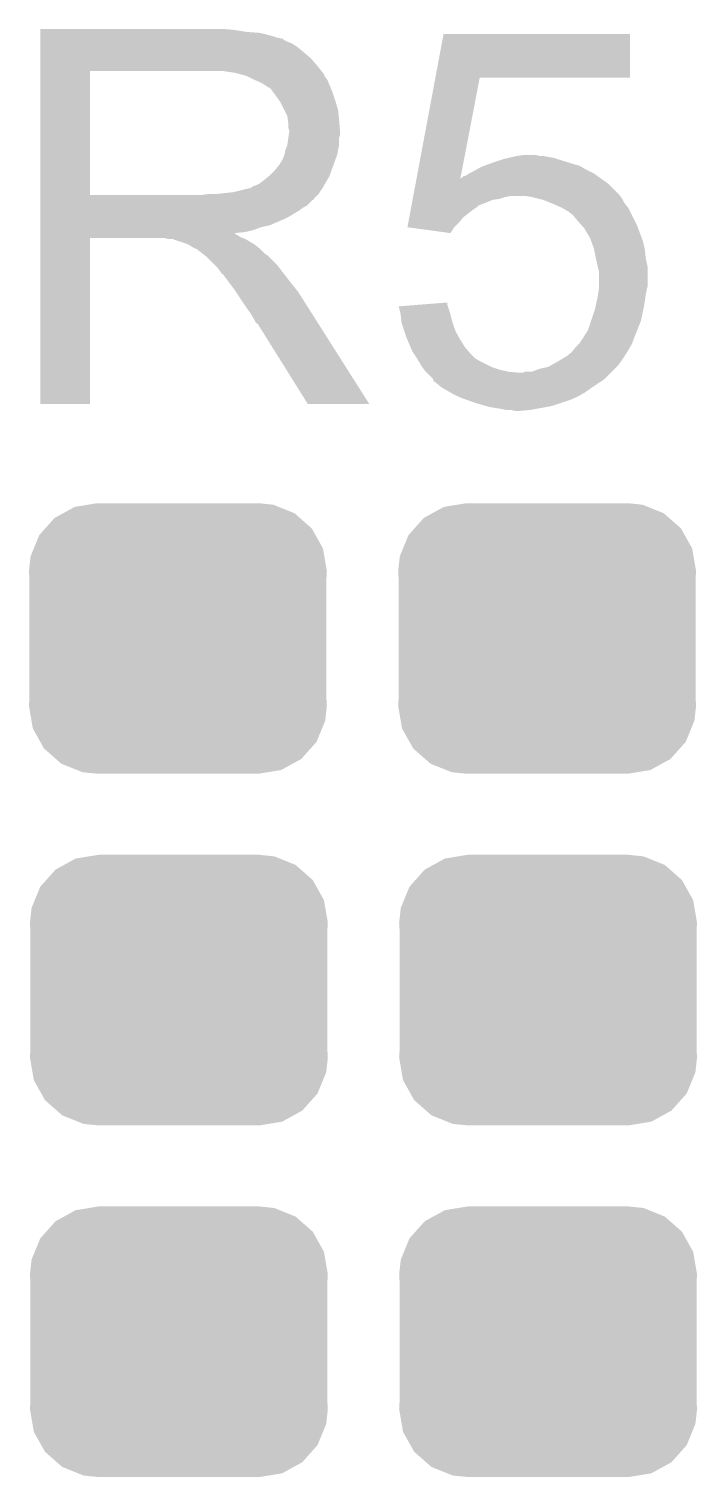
# Model space of a CAD drawing. Extents: x -1.3 to 24.2, y -3.9 to 53.4.
# Drawn here: x 3.324 to 5.061, y 40.187 to 43.952 of the extents above; entities that cross this region are included whole.
import ezdxf

# ---------------------------------------------------------------- set-up
doc = ezdxf.new("R2010")
doc.units = 0
doc.layers.get('0').update_dxf_attribs({"linetype": 'CONTINUOUS'})
doc.layers.add('LIGHT_RANGER_14CLICK_V101_GTO', color=9, linetype='CONTINUOUS')
doc.layers.add('LIGHT_RANGER_14CLICK_V101_GTS', color=11, linetype='CONTINUOUS')

# ---------------------------------------------------------------- blocks, each defined once
blk = doc.blocks.new('CUSTOM_44')
for points in [[(-0.298526, 0.325596), (-0.268438, 0.342124), (0.30335, 0.325596), (0.2622, 0.342124)], [(-0.268438, 0.342124), (-0.233628, 0.347838), (0.2622, 0.342124), (0.247972, 0.347838)], [(-0.233628, 0.347838), (-0.20955, 0.35179), (0.247972, 0.347838), (0.20955, 0.35179)], [(-0.34504, 0.286174), (-0.320744, 0.31339), (0.348152, 0.286174), (0.317222, 0.31339)], [(-0.320744, 0.31339), (-0.298526, 0.325596), (0.317222, 0.31339), (0.30335, 0.325596)], [(-0.37475, 0.234078), (-0.360486, 0.26887), (0.377262, 0.234078), (0.357822, 0.26887)], [(-0.360486, 0.26887), (-0.34504, 0.286174), (0.357822, 0.26887), (0.348152, 0.286174)], [(-0.383124, 0.213652), (-0.37475, 0.234078), (0.380766, 0.213652), (0.377262, 0.234078)], [(-0.38735, 0.17526), (-0.383124, 0.213652), (0.38735, 0.17526), (0.380766, 0.213652)], [(-0.38608, 0.154124), (-0.38735, 0.17526), (0.38608, 0.154124), (0.38735, 0.17526)], [(-0.38608, -0.154124), (-0.38608, 0.154124), (0.38608, -0.154124), (0.38608, 0.154124)], [(-0.38735, -0.17526), (-0.38608, -0.154124), (0.38735, -0.17526), (0.38608, -0.154124)], [(-0.380764, -0.213652), (-0.38735, -0.17526), (0.383124, -0.213652), (0.38735, -0.17526)], [(-0.377262, -0.234078), (-0.380764, -0.213652), (0.374748, -0.234078), (0.383124, -0.213652)], [(-0.35782, -0.26887), (-0.377262, -0.234078), (0.360486, -0.26887), (0.374748, -0.234078)], [(-0.348152, -0.286174), (-0.35782, -0.26887), (0.345038, -0.286174), (0.360486, -0.26887)], [(-0.31722, -0.31339), (-0.348152, -0.286174), (0.320744, -0.31339), (0.345038, -0.286174)], [(-0.30335, -0.325596), (-0.31722, -0.31339), (0.298524, -0.325596), (0.320744, -0.31339)], [(-0.262198, -0.342124), (-0.30335, -0.325596), (0.268438, -0.342124), (0.298524, -0.325596)], [(-0.247972, -0.347838), (-0.262198, -0.342124), (0.233626, -0.347838), (0.268438, -0.342124)], [(-0.20955, -0.35179), (-0.247972, -0.347838), (0.20955, -0.35179), (0.233626, -0.347838)]]:
    blk.add_solid(points)

msp = doc.modelspace()

# ---------------------------------------------------------------- linework, layer by layer
at = {"layer": 'LIGHT_RANGER_14CLICK_V101_GTO'}
for points in [[(3.352822, 43.94962), (3.352824, 43.95216), (3.85826, 43.94962), (3.83032, 43.95216)], [(3.352822, 43.94454), (3.352822, 43.94962), (3.888738, 43.94454), (3.85826, 43.94962)], [(3.352822, 43.942), (3.352822, 43.94454), (3.9243, 43.942), (3.888738, 43.94454)], [(3.352822, 43.93438), (3.352822, 43.942), (3.954778, 43.93438), (3.9243, 43.942)], [(3.352822, 43.9293), (3.352822, 43.93438), (3.970022, 43.9293), (3.954778, 43.93438)], [(3.352822, 43.92676), (3.352822, 43.9293), (3.982722, 43.92676), (3.970022, 43.9293)], [(3.352822, 43.926736), (3.352822, 43.92676), (3.98526, 43.926736), (3.982722, 43.92676)], [(3.352822, 43.924214), (3.352822, 43.926736), (3.985276, 43.924214), (3.98526, 43.926736)], [(3.352822, 43.91914), (3.352822, 43.924214), (3.99542, 43.91914), (3.985276, 43.924214)], [(3.352822, 43.914058), (3.352822, 43.91914), (4.008122, 43.914058), (3.99542, 43.91914)], [(3.352822, 43.9039), (3.352822, 43.914058), (4.02336, 43.9039), (4.008122, 43.914058)], [(4.380476, 43.82516), (4.401834, 43.939436), (4.886936, 43.82516), (4.88696, 43.939436)], [(4.401834, 43.939436), (4.40184, 43.93946), (4.88696, 43.939436), (4.40184, 43.93946)], [(3.35282, 43.855642), (3.352822, 43.87596), (4.07416, 43.855642), (4.056382, 43.87596)], [(3.352822, 43.8912), (3.352822, 43.9039), (4.0386, 43.8912), (4.02336, 43.9039)], [(3.352822, 43.87596), (3.352822, 43.8912), (4.056382, 43.87596), (4.0386, 43.8912)], [(3.352812, 43.520382), (3.35282, 43.84292), (3.48234, 43.520382), (3.482342, 43.84292)], [(3.35282, 43.84294), (3.35282, 43.855642), (4.084038, 43.84294), (4.07416, 43.855642)], [(3.35282, 43.84292), (3.35282, 43.84294), (3.482342, 43.84292), (3.78968, 43.84294)], [(3.860802, 43.83786), (3.827782, 43.84294), (4.08799, 43.83786), (4.084038, 43.84294)], [(3.879436, 43.832778), (3.860802, 43.83786), (4.09194, 43.832778), (4.08799, 43.83786)], [(3.88874, 43.83024), (3.879436, 43.832778), (4.091944, 43.83024), (4.09194, 43.832778)], [(3.888752, 43.830234), (3.88874, 43.83024), (4.091944, 43.830234), (4.091944, 43.83024)], [(3.909056, 43.820082), (3.888752, 43.830234), (4.09956, 43.820082), (4.091944, 43.830234)], [(3.90906, 43.82008), (3.909056, 43.820082), (4.099562, 43.82008), (4.09956, 43.820082)], [(3.92684, 43.81246), (3.90906, 43.82008), (4.10261, 43.81246), (4.099562, 43.82008)], [(3.93531, 43.80738), (3.92684, 43.81246), (4.10464, 43.80738), (4.10261, 43.81246)], [(3.93954, 43.804842), (3.93531, 43.80738), (4.105728, 43.804842), (4.10464, 43.80738)], [(3.947164, 43.79976), (3.93954, 43.804842), (4.107906, 43.79976), (4.105728, 43.804842)], [(3.949704, 43.799752), (3.947164, 43.79976), (4.10791, 43.799752), (4.107906, 43.79976)], [(3.95732, 43.7896), (3.949704, 43.799752), (4.11226, 43.7896), (4.10791, 43.799752)], [(4.331578, 43.563546), (4.380472, 43.82514), (4.445494, 43.563546), (4.495796, 43.82514)], [(4.380472, 43.82514), (4.380476, 43.82516), (4.495796, 43.82514), (4.886936, 43.82516)], [(3.96494, 43.77944), (3.95732, 43.7896), (4.115648, 43.77944), (4.11226, 43.7896)], [(3.974012, 43.76674), (3.96494, 43.77944), (4.11988, 43.76674), (4.115648, 43.77944)], [(3.97764, 43.761658), (3.974012, 43.76674), (4.121406, 43.761658), (4.11988, 43.76674)], [(3.9878, 43.741338), (3.97764, 43.761658), (4.1275, 43.741338), (4.121406, 43.761658)], [(3.99542, 43.726096), (3.9878, 43.741338), (4.129026, 43.726096), (4.1275, 43.741338)], [(3.996872, 43.71594), (3.99542, 43.726096), (4.13004, 43.71594), (4.129026, 43.726096)], [(3.99796, 43.708318), (3.996872, 43.71594), (4.130676, 43.708318), (4.13004, 43.71594)], [(3.997962, 43.695618), (3.99796, 43.708318), (4.131734, 43.695618), (4.130676, 43.708318)], [(4.0005, 43.687996), (3.997962, 43.695618), (4.13237, 43.687996), (4.131734, 43.695618)], [(3.999046, 43.675296), (4.0005, 43.68546), (4.132578, 43.675296), (4.132578, 43.68546)], [(4.0005, 43.685462), (4.0005, 43.687996), (4.13258, 43.685462), (4.13237, 43.687996)], [(4.0005, 43.68546), (4.0005, 43.685462), (4.132578, 43.68546), (4.13258, 43.685462)], [(3.99034, 43.637198), (3.995418, 43.649898), (4.127498, 43.637198), (4.13004, 43.649898)], [(3.995418, 43.649898), (3.99832, 43.670216), (4.13004, 43.649898), (4.13004, 43.670216)], [(3.99832, 43.670216), (3.999046, 43.675296), (4.13004, 43.670216), (4.132578, 43.675296)], [(3.97764, 43.604178), (3.982718, 43.611798), (4.117568, 43.604178), (4.120338, 43.611798)], [(3.982718, 43.611798), (3.987798, 43.624498), (4.120338, 43.611798), (4.124956, 43.624498)], [(3.987798, 43.6245), (3.99034, 43.637198), (4.124958, 43.6245), (4.127498, 43.637198)], [(3.987798, 43.624498), (3.987798, 43.6245), (4.124956, 43.624498), (4.124958, 43.6245)], [(4.52882, 43.60418), (4.551684, 43.6118), (4.728846, 43.60418), (4.70408, 43.6118)], [(4.551684, 43.6118), (4.5593, 43.614338), (4.70408, 43.6118), (4.696466, 43.614338)], [(4.5593, 43.614338), (4.570302, 43.616878), (4.696466, 43.614338), (4.688842, 43.616878)], [(4.570302, 43.616878), (4.581316, 43.61942), (4.688842, 43.616878), (4.6736, 43.61942)], [(4.581316, 43.61942), (4.59232, 43.62196), (4.6736, 43.61942), (4.660902, 43.62196)], [(4.59232, 43.62196), (4.610102, 43.6245), (4.650742, 43.62196), (4.640582, 43.6245)], [(3.924298, 43.550838), (3.946522, 43.568618), (4.094268, 43.550838), (4.10464, 43.568618)], [(3.946522, 43.568618), (3.949698, 43.571158), (4.10464, 43.568618), (4.105562, 43.571158)], [(3.949698, 43.571158), (3.9624, 43.58386), (4.105562, 43.571158), (4.11018, 43.58386)], [(3.9624, 43.58386), (3.972558, 43.596558), (4.11018, 43.58386), (4.114798, 43.596558)], [(3.972558, 43.596558), (3.975098, 43.5991), (4.114798, 43.596558), (4.115722, 43.5991)], [(3.975098, 43.5991), (3.97764, 43.604178), (4.115722, 43.5991), (4.117568, 43.604178)], [(4.447546, 43.563546), (4.452624, 43.56862), (4.81075, 43.563546), (4.803646, 43.56862)], [(4.452624, 43.56862), (4.460244, 43.571162), (4.803646, 43.56862), (4.800086, 43.571162)], [(4.460244, 43.571162), (4.467858, 43.576238), (4.800086, 43.571162), (4.792978, 43.576238)], [(4.467858, 43.576238), (4.467862, 43.57624), (4.792978, 43.576238), (4.792976, 43.57624)], [(4.467862, 43.57624), (4.47802, 43.58132), (4.792976, 43.57624), (4.782818, 43.58132)], [(4.47802, 43.58132), (4.487164, 43.5864), (4.782818, 43.58132), (4.77266, 43.5864)], [(4.487164, 43.5864), (4.500882, 43.59402), (4.77266, 43.5864), (4.759328, 43.59402)], [(4.500882, 43.59402), (4.507866, 43.59656), (4.759328, 43.59402), (4.754882, 43.59656)], [(4.507866, 43.59656), (4.521834, 43.60164), (4.754882, 43.59656), (4.7371, 43.60164)], [(4.521834, 43.60164), (4.52882, 43.60418), (4.7371, 43.60164), (4.728846, 43.60418)], [(3.855718, 43.52798), (3.896358, 43.53814), (4.080086, 43.52798), (4.086862, 43.53814)], [(3.898896, 43.53814), (3.906516, 43.543218), (4.086862, 43.53814), (4.089824, 43.543218)], [(3.906516, 43.543218), (3.914138, 43.54576), (4.089824, 43.543218), (4.091306, 43.54576)], [(3.914138, 43.54576), (3.924298, 43.550838), (4.091306, 43.54576), (4.094268, 43.550838)], [(4.323504, 43.520358), (4.329202, 43.550838), (4.85902, 43.520358), (4.828542, 43.550838)], [(4.329202, 43.550838), (4.331146, 43.561242), (4.828542, 43.550838), (4.813976, 43.561242)], [(4.331146, 43.561242), (4.331572, 43.563516), (4.44504, 43.561242), (4.445, 43.563516)], [(4.331572, 43.563516), (4.331578, 43.563546), (4.4464, 43.563516), (4.447546, 43.563546)], [(4.445484, 43.563492), (4.445, 43.563516), (4.445484, 43.563492), (4.4464, 43.563516)], [(4.44504, 43.561242), (4.445484, 43.563492), (4.813976, 43.561242), (4.810826, 43.563492)], [(4.445484, 43.563492), (4.445494, 43.563546), (4.810826, 43.563492), (4.81075, 43.563546)], [(3.352812, 43.52036), (3.352812, 43.520382), (3.771898, 43.52036), (3.48234, 43.520382)], [(3.352812, 43.510196), (3.352812, 43.52036), (4.064, 43.510196), (4.07416, 43.52036)], [(3.352812, 43.50766), (3.352812, 43.510196), (4.063976, 43.50766), (4.064, 43.510196)], [(3.352812, 43.507654), (3.352812, 43.50766), (4.061454, 43.507654), (4.063976, 43.50766)], [(3.352812, 43.492418), (3.352812, 43.507654), (4.046216, 43.492418), (4.061454, 43.507654)], [(3.352812, 43.487338), (3.352812, 43.492418), (4.036062, 43.487338), (4.046216, 43.492418)], [(3.771898, 43.52036), (3.789664, 43.522898), (4.07416, 43.52036), (4.076698, 43.522898)], [(3.789664, 43.522898), (3.78968, 43.5229), (4.076698, 43.522898), (4.076698, 43.5229)], [(3.809998, 43.5229), (3.855718, 43.52798), (4.076698, 43.5229), (4.080086, 43.52798)], [(4.317808, 43.489874), (4.31828, 43.492402), (4.490704, 43.489874), (4.49072, 43.492402)], [(4.31828, 43.492402), (4.319708, 43.50004), (4.49072, 43.492402), (4.51104, 43.50004)], [(4.319708, 43.50004), (4.321132, 43.507658), (4.51104, 43.50004), (4.528818, 43.507658)], [(4.321132, 43.507658), (4.321606, 43.5102), (4.528818, 43.507658), (4.546598, 43.5102)], [(4.321606, 43.5102), (4.322556, 43.515278), (4.546598, 43.5102), (4.561838, 43.515278)], [(4.322556, 43.515278), (4.32303, 43.51782), (4.561838, 43.515278), (4.577078, 43.51782)], [(4.32303, 43.51782), (4.323504, 43.520358), (4.860924, 43.51782), (4.85902, 43.520358)], [(4.63042, 43.51528), (4.615178, 43.51782), (4.86283, 43.51528), (4.860924, 43.51782)], [(4.650748, 43.510198), (4.63042, 43.51528), (4.86664, 43.510198), (4.86283, 43.51528)], [(4.660898, 43.50766), (4.650748, 43.510198), (4.86791, 43.50766), (4.86664, 43.510198)], [(4.679946, 43.500042), (4.660898, 43.50766), (4.87172, 43.500042), (4.86791, 43.50766)], [(4.6863, 43.4975), (4.679946, 43.500042), (4.873754, 43.4975), (4.87172, 43.500042)], [(4.709158, 43.48734), (4.6863, 43.4975), (4.881882, 43.48734), (4.873754, 43.4975)], [(3.35281, 43.46448), (3.352812, 43.479718), (4.0005, 43.46448), (4.025898, 43.479718)], [(3.35281, 43.45686), (3.35281, 43.46448), (3.98526, 43.45686), (4.0005, 43.46448)], [(3.35281, 43.44162), (3.35281, 43.45686), (3.949698, 43.44162), (3.98526, 43.45686)], [(3.352812, 43.479718), (3.352812, 43.487338), (4.025898, 43.479718), (4.036062, 43.487338)], [(4.310212, 43.44924), (4.312586, 43.461938), (4.44246, 43.44924), (4.452618, 43.461938)], [(4.312586, 43.461938), (4.314486, 43.4721), (4.452618, 43.461938), (4.46532, 43.4721)], [(4.314486, 43.4721), (4.317334, 43.487338), (4.46532, 43.4721), (4.485642, 43.487338)], [(4.317334, 43.487338), (4.317808, 43.489874), (4.485642, 43.487338), (4.490704, 43.489874)], [(4.709162, 43.487338), (4.709158, 43.48734), (4.881882, 43.487338), (4.881882, 43.48734)], [(4.726938, 43.477182), (4.709162, 43.487338), (4.88696, 43.477182), (4.881882, 43.487338)], [(4.739638, 43.467022), (4.726938, 43.477182), (4.89204, 43.467022), (4.88696, 43.477182)], [(4.744718, 43.459408), (4.739638, 43.467022), (4.895848, 43.459408), (4.89204, 43.467022)], [(4.747236, 43.4594), (4.744718, 43.459408), (4.895852, 43.4594), (4.895848, 43.459408)], [(4.74726, 43.456864), (4.747236, 43.4594), (4.89712, 43.456864), (4.895852, 43.4594)], [(4.760808, 43.44162), (4.74726, 43.456864), (4.90474, 43.44162), (4.89712, 43.456864)], [(3.35281, 43.436538), (3.35281, 43.44162), (3.926838, 43.436538), (3.949698, 43.44162)], [(3.35281, 43.42892), (3.35281, 43.436538), (3.906518, 43.42892), (3.926838, 43.436538)], [(3.35281, 43.42384), (3.35281, 43.42892), (3.883658, 43.42384), (3.906518, 43.42892)], [(3.35281, 43.421262), (3.35281, 43.42384), (3.858294, 43.421262), (3.883658, 43.42384)], [(3.35281, 43.418758), (3.35281, 43.421262), (3.860804, 43.418758), (3.858294, 43.421262)], [(3.35281, 43.416218), (3.35281, 43.418758), (3.865882, 43.416218), (3.860804, 43.418758)], [(4.307844, 43.436564), (4.310212, 43.44924), (4.429784, 43.436564), (4.44246, 43.44924)], [(4.30802, 43.43654), (4.307844, 43.436564), (4.42976, 43.43654), (4.429784, 43.436564)], [(4.419588, 43.421302), (4.30802, 43.43654), (4.419588, 43.421302), (4.42976, 43.43654)], [(4.767578, 43.434002), (4.760808, 43.44162), (4.907598, 43.434002), (4.90474, 43.44162)], [(4.78282, 43.408602), (4.767578, 43.434002), (4.917122, 43.408602), (4.907598, 43.434002)], [(3.3528, 42.976824), (3.35281, 43.408576), (3.482316, 42.976824), (3.48234, 43.408576)], [(3.35281, 43.41114), (3.35281, 43.416218), (3.873498, 43.41114), (3.865882, 43.416218)], [(3.35281, 43.4086), (3.35281, 43.41114), (3.87985, 43.4086), (3.873498, 43.41114)], [(3.35281, 43.408576), (3.35281, 43.4086), (3.48234, 43.408576), (3.675378, 43.4086)], [(3.685538, 43.40606), (3.675378, 43.4086), (3.886202, 43.40606), (3.87985, 43.4086)], [(3.700774, 43.403526), (3.698236, 43.40606), (3.890426, 43.403526), (3.886202, 43.40606)], [(3.703316, 43.40352), (3.700774, 43.403526), (3.890436, 43.40352), (3.890426, 43.403526)], [(3.733798, 43.39336), (3.703316, 43.40352), (3.907368, 43.39336), (3.890436, 43.40352)], [(3.738878, 43.39082), (3.733798, 43.39336), (3.9116, 43.39082), (3.907368, 43.39336)], [(3.743958, 43.38828), (3.738878, 43.39082), (3.914776, 43.38828), (3.9116, 43.39082)], [(3.751578, 43.383202), (3.743958, 43.38828), (3.921124, 43.383202), (3.914776, 43.38828)], [(3.756656, 43.380662), (3.751578, 43.383202), (3.924298, 43.380662), (3.921124, 43.383202)], [(3.759196, 43.38066), (3.756656, 43.380662), (3.9243, 43.38066), (3.924298, 43.380662)], [(3.76174, 43.378122), (3.759196, 43.38066), (3.926838, 43.378122), (3.9243, 43.38066)], [(4.785592, 43.400978), (4.78282, 43.408602), (4.91998, 43.400978), (4.917122, 43.408602)], [(4.792978, 43.38066), (4.785592, 43.400978), (4.92506, 43.38066), (4.91998, 43.400978)], [(4.79298, 43.380658), (4.792978, 43.38066), (4.92506, 43.380658), (4.92506, 43.38066)], [(4.79806, 43.35526), (4.79298, 43.380658), (4.9276, 43.35526), (4.92506, 43.380658)], [(3.7719, 43.3705), (3.76174, 43.378122), (3.93446, 43.3705), (3.926838, 43.378122)], [(3.775076, 43.36796), (3.7719, 43.3705), (3.937, 43.36796), (3.93446, 43.3705)], [(3.781428, 43.362878), (3.775076, 43.36796), (3.944622, 43.362878), (3.937, 43.36796)], [(3.784598, 43.360342), (3.781428, 43.362878), (3.947158, 43.360342), (3.944622, 43.362878)], [(3.807462, 43.337478), (3.784598, 43.360342), (3.97002, 43.337478), (3.947158, 43.360342)], [(4.80314, 43.3324), (4.79806, 43.35526), (4.93268, 43.3324), (4.9276, 43.35526)], [(3.815078, 43.32986), (3.807462, 43.337478), (3.975736, 43.32986), (3.97002, 43.337478)], [(3.822698, 43.319698), (3.815078, 43.32986), (3.983358, 43.319698), (3.975736, 43.32986)], [(3.82397, 43.31716), (3.822698, 43.319698), (3.98526, 43.31716), (3.983358, 43.319698)], [(3.825234, 43.314636), (3.82397, 43.31716), (3.987224, 43.314636), (3.98526, 43.31716)], [(3.82777, 43.31462), (3.825234, 43.314636), (3.987236, 43.31462), (3.987224, 43.314636)], [(3.843016, 43.2943), (3.82777, 43.31462), (4.00304, 43.2943), (3.987236, 43.31462)], [(4.803142, 43.332398), (4.80314, 43.3324), (4.93268, 43.332398), (4.93268, 43.3324)], [(4.80568, 43.322242), (4.803142, 43.332398), (4.93268, 43.322242), (4.93268, 43.332398)], [(4.80568, 43.284138), (4.80568, 43.322242), (4.93268, 43.284138), (4.93268, 43.322242)], [(3.85826, 43.27398), (3.843016, 43.2943), (4.019296, 43.27398), (4.00304, 43.2943)], [(3.861648, 43.268898), (3.85826, 43.27398), (4.02336, 43.268898), (4.019296, 43.27398)], [(3.880274, 43.24096), (3.861648, 43.268898), (4.04114, 43.24096), (4.02336, 43.268898)], [(4.803502, 43.26128), (4.805316, 43.27398), (4.9276, 43.26128), (4.93014, 43.27398)], [(4.805316, 43.27398), (4.80568, 43.276522), (4.93014, 43.27398), (4.930774, 43.276522)], [(4.80568, 43.276522), (4.80568, 43.284138), (4.930774, 43.276522), (4.93268, 43.284138)], [(3.88874, 43.22826), (3.880274, 43.24096), (4.049198, 43.22826), (4.04114, 43.24096)], [(4.284986, 43.230774), (4.317034, 43.233338), (4.412838, 43.230774), (4.411982, 43.233338)], [(4.29006, 43.21048), (4.284986, 43.230774), (4.419598, 43.21048), (4.412838, 43.230774)], [(4.317034, 43.233338), (4.41198, 43.240934), (4.411982, 43.233338), (4.41198, 43.240934)], [(4.796608, 43.22826), (4.799874, 43.2435), (4.92252, 43.22826), (4.92506, 43.2435)], [(4.799874, 43.2435), (4.80314, 43.25874), (4.92506, 43.2435), (4.927236, 43.25874)], [(4.80314, 43.25874), (4.803502, 43.26128), (4.927236, 43.25874), (4.9276, 43.26128)], [(3.90144, 43.210482), (3.88874, 43.22826), (4.060478, 43.210482), (4.049198, 43.22826)], [(3.9116, 43.192698), (3.90144, 43.210482), (4.07176, 43.192698), (4.060478, 43.210482)], [(3.91414, 43.187626), (3.9116, 43.192698), (4.074978, 43.187626), (4.07176, 43.192698)], [(4.292318, 43.190162), (4.29006, 43.21048), (4.42468, 43.190162), (4.419598, 43.21048)], [(4.77774, 43.169838), (4.785358, 43.192698), (4.905754, 43.169838), (4.914898, 43.192698)], [(4.785358, 43.192698), (4.79552, 43.223182), (4.914898, 43.192698), (4.92143, 43.223182)], [(4.79552, 43.223182), (4.796608, 43.22826), (4.92143, 43.223182), (4.92252, 43.22826)], [(3.919214, 43.18508), (3.91414, 43.187626), (4.076594, 43.18508), (4.074978, 43.187626)], [(3.921762, 43.18), (3.919214, 43.18508), (4.079816, 43.18), (4.076594, 43.18508)], [(4.04876, 42.97681), (3.921762, 43.18), (4.20873, 42.97681), (4.079816, 43.18)], [(4.2926, 43.187622), (4.292318, 43.190162), (4.425528, 43.187622), (4.42468, 43.190162)], [(4.299376, 43.167298), (4.2926, 43.187622), (4.4323, 43.167298), (4.425528, 43.187622)], [(4.3053, 43.14952), (4.299376, 43.167298), (4.442178, 43.14952), (4.4323, 43.167298)], [(4.76504, 43.14952), (4.768214, 43.1546), (4.897754, 43.14952), (4.89966, 43.1546)], [(4.768214, 43.1546), (4.77774, 43.169838), (4.89966, 43.1546), (4.905754, 43.169838)], [(4.307478, 43.14444), (4.3053, 43.14952), (4.445, 43.14444), (4.442178, 43.14952)], [(4.316186, 43.124118), (4.307478, 43.14444), (4.4577, 43.124118), (4.445, 43.14444)], [(4.32054, 43.113958), (4.316186, 43.124118), (4.46659, 43.113958), (4.4577, 43.124118)], [(4.734562, 43.111422), (4.738626, 43.1165), (4.878704, 43.111422), (4.88188, 43.1165)], [(4.738626, 43.1165), (4.744726, 43.12412), (4.88188, 43.1165), (4.886234, 43.12412)], [(4.744726, 43.12412), (4.74726, 43.124144), (4.886234, 43.12412), (4.886248, 43.124144)], [(4.74726, 43.124144), (4.747266, 43.126666), (4.886248, 43.124144), (4.887688, 43.126666)], [(4.747266, 43.126666), (4.754878, 43.134278), (4.887688, 43.126666), (4.89204, 43.134278)], [(4.754878, 43.134278), (4.75488, 43.13428), (4.89204, 43.134278), (4.89204, 43.13428)], [(4.75488, 43.13428), (4.76504, 43.14952), (4.89204, 43.13428), (4.897754, 43.14952)], [(4.327316, 43.1038), (4.32054, 43.113958), (4.475478, 43.1038), (4.46659, 43.113958)], [(4.330702, 43.09872), (4.327316, 43.1038), (4.48056, 43.09872), (4.475478, 43.1038)], [(4.332228, 43.096178), (4.330702, 43.09872), (4.483102, 43.096178), (4.48056, 43.09872)], [(4.336798, 43.08856), (4.332228, 43.096178), (4.4958, 43.08856), (4.483102, 43.096178)], [(4.345938, 43.073322), (4.336798, 43.08856), (4.526278, 43.073322), (4.4958, 43.08856)], [(4.673602, 43.07332), (4.68274, 43.078398), (4.8514, 43.07332), (4.856478, 43.078398)], [(4.68274, 43.078398), (4.69646, 43.08602), (4.856478, 43.078398), (4.86192, 43.08602)], [(4.69646, 43.08602), (4.713396, 43.096182), (4.86192, 43.08602), (4.86918, 43.096182)], [(4.713396, 43.096182), (4.72186, 43.10126), (4.86918, 43.096182), (4.872354, 43.10126)], [(4.72186, 43.10126), (4.734562, 43.111422), (4.872354, 43.10126), (4.878704, 43.111422)], [(4.34594, 43.07332), (4.345938, 43.073322), (4.526282, 43.07332), (4.526278, 43.073322)], [(4.351658, 43.0657), (4.34594, 43.07332), (4.549142, 43.0657), (4.526282, 43.07332)], [(4.35356, 43.063162), (4.351658, 43.0657), (4.560564, 43.063162), (4.549142, 43.0657)], [(4.356102, 43.06062), (4.35356, 43.063162), (4.572002, 43.06062), (4.560564, 43.063162)], [(4.358642, 43.05808), (4.356102, 43.06062), (4.599938, 43.05808), (4.572002, 43.06062)], [(4.373876, 43.04284), (4.358642, 43.05808), (4.82092, 43.04284), (4.83616, 43.05808)], [(4.374726, 43.0403), (4.373876, 43.04284), (4.81838, 43.0403), (4.82092, 43.04284)], [(4.376416, 43.035238), (4.374726, 43.0403), (4.810786, 43.035238), (4.81838, 43.0403)], [(4.599938, 43.05808), (4.607564, 43.058082), (4.83616, 43.05808), (4.836162, 43.058082)], [(4.607564, 43.058082), (4.612644, 43.06062), (4.836162, 43.058082), (4.8387, 43.06062)], [(4.612644, 43.06062), (4.630424, 43.060622), (4.8387, 43.06062), (4.838702, 43.060622)], [(4.630424, 43.060622), (4.650742, 43.06824), (4.838702, 43.060622), (4.84632, 43.06824)], [(4.650742, 43.06824), (4.673602, 43.07332), (4.84632, 43.06824), (4.8514, 43.07332)], [(4.378956, 43.03522), (4.376416, 43.035238), (4.81076, 43.03522), (4.810786, 43.035238)], [(4.381502, 43.032678), (4.378956, 43.03522), (4.806946, 43.032678), (4.81076, 43.03522)], [(4.396744, 43.01998), (4.381502, 43.032678), (4.7879, 43.01998), (4.806946, 43.032678)], [(4.41897, 43.007278), (4.396744, 43.01998), (4.77012, 43.007278), (4.7879, 43.01998)], [(4.432298, 42.99966), (4.41897, 43.007278), (4.756784, 42.99966), (4.77012, 43.007278)], [(3.482316, 42.9768), (3.3528, 42.976824), (3.482316, 42.9768), (3.482316, 42.976824)], [(4.208736, 42.9768), (4.20873, 42.97681), (4.208736, 42.9768), (4.04876, 42.97681)], [(4.438226, 42.99712), (4.432298, 42.99966), (4.752338, 42.99712), (4.756784, 42.99966)], [(4.450082, 42.99204), (4.438226, 42.99712), (4.740908, 42.99204), (4.752338, 42.99712)], [(4.464306, 42.98696), (4.450082, 42.99204), (4.72948, 42.98696), (4.740908, 42.99204)], [(4.48564, 42.97934), (4.464306, 42.98696), (4.70662, 42.97934), (4.72948, 42.98696)], [(4.51231, 42.97172), (4.48564, 42.97934), (4.68376, 42.97172), (4.70662, 42.97934)], [(4.521198, 42.96918), (4.51231, 42.97172), (4.66979, 42.96918), (4.68376, 42.97172)], [(4.55168, 42.9641), (4.521198, 42.96918), (4.64185, 42.9641), (4.66979, 42.96918)], [(4.564378, 42.96156), (4.55168, 42.9641), (4.627882, 42.96156), (4.64185, 42.9641)], [(4.587238, 42.95902), (4.577078, 42.96156), (4.599942, 42.95902), (4.627882, 42.96156)]]:
    msp.add_solid(points, dxfattribs=at)

# ---------------------------------------------------------------- block references
at = {"layer": 'LIGHT_RANGER_14CLICK_V101_GTS'}
for p in [(3.71094, 42.3672), (4.67106, 42.3672), (3.71348, 41.4528), (4.6736, 41.4528), (3.71348, 40.5384), (4.6736, 40.5384)]:
    msp.add_blockref('CUSTOM_44', p, dxfattribs=at)

doc.saveas('drawing.dxf')
